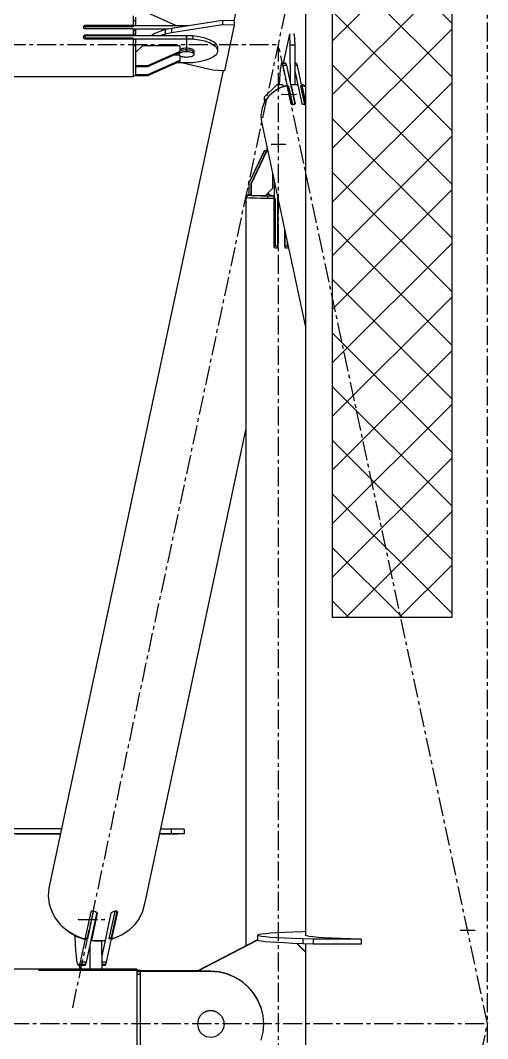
# Model space of a CAD drawing. Header units: millimetres. Extents: x 5143 to 30813, y 232 to 21408.
# Drawn here: x 12174.5 to 12370, y 9994 to 10420.3 of the extents above; entities that cross this region are included whole.
import ezdxf

# ---------------------------------------------------------------- set-up
doc = ezdxf.new("R2010")
doc.units = ezdxf.units.MM
doc.header["$LTSCALE"] = 0.25
for name, pattern in [('CENTER', [50.8, 31.75, -6.35, 6.35, -6.35]), ('HIDDEN', [9.525, 6.35, -3.175]), ('XKITLINE00', [0]), ('XKITLINE02', [4, 2, -2])]:
    doc.linetypes.add(name, pattern=pattern)

msp = doc.modelspace()

# ---------------------------------------------------------------- hatches: boundary and pattern name
h = msp.add_hatch()
h.set_pattern_fill('ANSI37', color=1, scale=5, style=0)
h.set_pattern_definition([(45, (-69476.393, -4107.69), (-11.2253202, 11.2253202), []), (135, (-69476.393, -4107.69), (-11.2253202, -11.2253202), [])])
h.paths.add_polyline_path([(12355, 11470.27), (12305, 11470.27), (12305, 10170.27), (12355, 10170.27)])

# ---------------------------------------------------------------- linework, layer by layer
at = {"color": 3, "linetype": 'HIDDEN'}
for p, q in [((12305, 11470.27), (12305, 10170.27)), ((12355, 11470.27), (12355, 10170.27)), ((12355, 10170.27), (12305, 10170.27))]:
    msp.add_line(p, q, dxfattribs=at)
at = {"color": 1}
for p, q in [((12305, 11470.27), (12305, 10170.27)), ((12355, 11470.27), (12355, 10170.27)), ((12355, 10170.27), (12305, 10170.27))]:
    msp.add_line(p, q, dxfattribs=at)
at = {"color": 3, "linetype": 'XKITLINE02'}
for p, q in [((12305, 11470.27), (12305, 10170.27)), ((12355, 11470.27), (12355, 10170.27)), ((12355, 10170.27), (12305, 10170.27))]:
    msp.add_line(p, q, dxfattribs=at)
at = {"color": 8, "linetype": 'CENTER'}
for p, q in [((12196.41, 10006.9), (12370, 10820.27)), ((12370, 8951.04), (12370, 10620.27)), ((12243.98, 10413.05), (12243.98, 10407.5)), ((11927.5, 10410.27), (12282.5, 10410.27)), ((12282.5, 9590.27), (12282.5, 10410.27)), ((12370, 10000.27), (12282.5, 10410.27)), ((12283.97, 10389.35), (12289.95, 10389.36)), ((12285.48, 10368.38), (12279.51, 10368.36)), ((12198.82, 10043.85), (12209.78, 10043.88)), ((12364.65, 10039.34), (12358.67, 10039.33)), ((11840, 10000.27), (12370, 10000.27)), ((12254.2, 10000.41), (12254.2, 10000.14)), ((12282.5, 9590.27), (12370, 10000.27))]:
    msp.add_line(p, q, dxfattribs=at)
at = {"color": 8, "linetype": 'XKITLINE00'}
for p, q in [((12293.8, 10620.27), (12293.8, 10037.15)), ((12293.8, 10560.35), (12263.87, 10420.13)), ((12221.68, 10422.21), (12221.68, 10418.05)), ((12222.68, 10420.08), (12221.68, 10420.08)), ((12222.68, 10421.69), (12222.68, 10418.06)), ((12239.86, 10418.05), (12227.68, 10423.47)), ((12259.06, 10420.28), (12237.81, 10416.96)), ((12259.06, 10420.28), (12259.06, 10418.43)), ((12264.05, 10420.12), (12259.06, 10420.28)), ((12264.05, 10420.12), (12264.05, 10418.64)), ((12200.88, 10417.7), (12200.83, 10417.47)), ((12200.83, 10417.47), (12200.88, 10417.24)), ((12200.88, 10417.47), (12200.85, 10417.35)), ((12201, 10417.91), (12200.88, 10417.7)), ((12201, 10417.68), (12200.88, 10417.47)), ((12200.88, 10417.24), (12201, 10417.03)), ((12201.16, 10418.06), (12201, 10417.91)), ((12201.15, 10417.81), (12201, 10417.68)), ((12201.18, 10416.86), (12201, 10417.03)), ((12201.18, 10417.84), (12201.15, 10417.81)), ((12201.42, 10418.16), (12201.18, 10418.07)), ((12201.42, 10417.94), (12201.18, 10417.84)), ((12201.42, 10416.75), (12201.18, 10416.86)), ((12201.68, 10418.21), (12201.42, 10418.16)), ((12201.68, 10417.97), (12201.42, 10417.94)), ((12201.68, 10416.72), (12201.42, 10416.75)), ((12201.68, 10418.21), (12201.68, 10417.97)), ((12221.68, 10418.21), (12201.68, 10418.21)), ((12221.68, 10417.97), (12201.68, 10417.97)), ((12221.68, 10417.95), (12201.68, 10417.95)), ((12201.68, 10417.95), (12201.68, 10416.72)), ((12221.68, 10417.63), (12201.68, 10417.63)), ((12221.68, 10416.72), (12201.68, 10416.72)), ((12221.68, 10418.05), (12221.68, 10417.63)), ((12243.98, 10418.05), (12221.68, 10418.05)), ((12221.68, 10416.72), (12221.68, 10414.13)), ((12236.32, 10416.66), (12221.68, 10416.66)), ((12222.68, 10416.6), (12221.68, 10416.6)), ((12222.68, 10415.97), (12221.68, 10415.97)), ((12222.68, 10416.6), (12222.68, 10415.33)), ((12222.68, 10415.33), (12222.68, 10413.89)), ((12232.82, 10415.73), (12230.84, 10414.88)), ((12235.16, 10416.43), (12232.82, 10415.73)), ((12237.81, 10416.96), (12235.16, 10416.43)), ((12235.16, 10416.43), (12235.16, 10414.58)), ((12259.06, 10418.43), (12237.81, 10415.11)), ((12237.81, 10416.96), (12237.81, 10415.11)), ((12243.98, 10418.05), (12243.98, 10417.92)), ((12244.63, 10418.02), (12243.98, 10418.05)), ((12264.05, 10418.27), (12259.06, 10418.43)), ((12264.05, 10418.27), (12259.99, 10399.25)), ((12264.05, 10418.54), (12264.05, 10418.27)), ((12200.88, 10413.56), (12200.83, 10413.31)), ((12200.83, 10413.31), (12200.88, 10413.05)), ((12200.88, 10413.33), (12200.85, 10413.19)), ((12201, 10413.79), (12200.88, 10413.56)), ((12201, 10413.56), (12200.88, 10413.33)), ((12200.88, 10413.05), (12201, 10412.82)), ((12201.18, 10413.97), (12201, 10413.79)), ((12201.18, 10413.74), (12201, 10413.56)), ((12201.18, 10412.64), (12201, 10412.82)), ((12201.42, 10414.09), (12201.18, 10413.97)), ((12201.42, 10413.86), (12201.18, 10413.74)), ((12201.42, 10412.55), (12201.18, 10412.64)), ((12201.68, 10414.13), (12201.42, 10414.09)), ((12201.42, 10414.09), (12201.42, 10413.86)), ((12201.68, 10413.9), (12201.42, 10413.86)), ((12201.68, 10412.48), (12201.42, 10412.55)), ((12201.68, 10414.13), (12201.68, 10413.9)), ((12221.68, 10414.13), (12201.68, 10414.13)), ((12201.68, 10413.9), (12201.68, 10413.89)), ((12221.68, 10413.9), (12201.68, 10413.9)), ((12201.68, 10413.89), (12201.68, 10412.48)), ((12243.98, 10413.89), (12201.68, 10413.89)), ((12221.68, 10412.92), (12201.68, 10412.92)), ((12221.68, 10412.48), (12201.68, 10412.48)), ((12222.68, 10414.68), (12221.68, 10414.68)), ((12221.68, 10414.13), (12221.68, 10413.9)), ((12221.68, 10414.01), (12221.68, 10413.89)), ((12222.68, 10414.01), (12221.68, 10414.01)), ((12221.68, 10412.92), (12221.68, 10412.48)), ((12243.98, 10412.5), (12221.68, 10412.5)), ((12221.68, 10412.48), (12221.68, 10396.65)), ((12222.68, 10412.32), (12221.68, 10412.32)), ((12222.68, 10412.32), (12222.68, 10406.93)), ((12230.84, 10414.88), (12229.31, 10413.9)), ((12235.16, 10414.58), (12232.84, 10413.89)), ((12237.81, 10415.11), (12235.16, 10414.58)), ((12243.98, 10413.89), (12243.98, 10412.5)), ((12246.71, 10413.78), (12243.98, 10413.89)), ((12246.71, 10412.39), (12243.98, 10412.5)), ((12246.71, 10413.78), (12246.71, 10412.39)), ((12249.31, 10413.46), (12246.71, 10413.78)), ((12249.31, 10412.07), (12246.71, 10412.39)), ((12251.68, 10412.93), (12249.31, 10413.46)), ((12251.68, 10411.55), (12249.31, 10412.07)), ((12253.72, 10412.23), (12251.68, 10412.93)), ((12253.72, 10410.85), (12251.68, 10411.55)), ((12255.33, 10411.39), (12253.72, 10412.23)), ((12256.44, 10410.43), (12255.33, 10411.39)), ((12287.13, 10414.61), (12284.54, 10402.45)), ((12287.46, 10414.61), (12287.13, 10414.61)), ((12287.13, 10414.61), (12287.31, 10409.99)), ((12289.12, 10414.61), (12288.76, 10414.61)), ((12289.12, 10414.61), (12289.3, 10409.99)), ((12222.68, 10409.61), (12221.68, 10409.61)), ((12225.68, 10409.6), (12222.68, 10406.83)), ((12222.68, 10406.93), (12222.68, 10401.3)), ((12241.18, 10409.6), (12225.68, 10409.6)), ((12241.18, 10407.29), (12227.68, 10401.28)), ((12241.18, 10406.91), (12227.68, 10400.9)), ((12240.89, 10406.78), (12240.88, 10406.76)), ((12240.89, 10406.78), (12240.88, 10406.76)), ((12240.88, 10406.77), (12240.88, 10406.76)), ((12240.88, 10406.76), (12240.88, 10406.02)), ((12241.3, 10406.61), (12241.07, 10406.43)), ((12241.18, 10409.6), (12241.18, 10406.91)), ((12241.3, 10408.09), (12241.18, 10408)), ((12241.3, 10407.35), (12241.18, 10407.26)), ((12241.3, 10407.35), (12241.18, 10407.26)), ((12241.61, 10408.26), (12241.3, 10408.09)), ((12241.61, 10407.52), (12241.3, 10407.35)), ((12241.61, 10407.52), (12241.3, 10407.35)), ((12241.61, 10406.78), (12241.3, 10406.61)), ((12241.99, 10408.41), (12241.61, 10408.26)), ((12241.99, 10407.67), (12241.61, 10407.52)), ((12241.99, 10407.67), (12241.61, 10407.52)), ((12241.99, 10406.93), (12241.61, 10406.78)), ((12242.43, 10408.53), (12241.99, 10408.41)), ((12242.43, 10407.79), (12241.99, 10407.67)), ((12242.43, 10407.79), (12241.99, 10407.67)), ((12242.43, 10407.05), (12241.99, 10406.93)), ((12242.92, 10408.61), (12242.43, 10408.53)), ((12242.92, 10407.87), (12242.43, 10407.79)), ((12242.92, 10407.87), (12242.43, 10407.79)), ((12242.92, 10407.13), (12242.43, 10407.05)), ((12243.45, 10408.67), (12242.92, 10408.61)), ((12243.45, 10407.93), (12242.92, 10407.87)), ((12243.45, 10407.93), (12242.92, 10407.87)), ((12243.45, 10407.19), (12242.92, 10407.13)), ((12243.98, 10408.68), (12243.45, 10408.67)), ((12243.98, 10407.95), (12243.45, 10407.93)), ((12243.98, 10407.95), (12243.45, 10407.93)), ((12243.98, 10407.21), (12243.45, 10407.19)), ((12243.98, 10408.68), (12243.98, 10407.95)), ((12244.52, 10408.67), (12243.98, 10408.68)), ((12244.52, 10407.93), (12243.98, 10407.95)), ((12244.52, 10407.93), (12243.98, 10407.95)), ((12243.98, 10407.95), (12243.98, 10407.21)), ((12244.52, 10407.19), (12243.98, 10407.21)), ((12245.04, 10408.61), (12244.52, 10408.67)), ((12245.04, 10407.87), (12244.52, 10407.93)), ((12245.04, 10407.87), (12244.52, 10407.93)), ((12245.04, 10407.13), (12244.52, 10407.19)), ((12245.53, 10408.53), (12245.04, 10408.61)), ((12245.53, 10407.79), (12245.04, 10407.87)), ((12245.53, 10407.79), (12245.04, 10407.87)), ((12245.53, 10407.05), (12245.04, 10407.13)), ((12245.98, 10408.41), (12245.53, 10408.53)), ((12245.98, 10407.67), (12245.53, 10407.79)), ((12245.98, 10407.67), (12245.53, 10407.79)), ((12245.98, 10406.93), (12245.53, 10407.05)), ((12246.36, 10408.26), (12245.98, 10408.41)), ((12246.36, 10407.52), (12245.98, 10407.67)), ((12246.36, 10407.52), (12245.98, 10407.67)), ((12246.36, 10406.78), (12245.98, 10406.93)), ((12246.67, 10408.09), (12246.36, 10408.26)), ((12246.67, 10407.35), (12246.36, 10407.52)), ((12246.67, 10407.35), (12246.36, 10407.52)), ((12246.67, 10406.61), (12246.36, 10406.78)), ((12246.9, 10407.91), (12246.67, 10408.09)), ((12246.9, 10407.17), (12246.67, 10407.35)), ((12246.9, 10407.17), (12246.67, 10407.35)), ((12246.9, 10406.43), (12246.67, 10406.61)), ((12246.9, 10407.91), (12247.04, 10407.71)), ((12246.9, 10407.17), (12247.04, 10406.97)), ((12246.9, 10407.17), (12247.04, 10406.97)), ((12247.04, 10407.71), (12247.08, 10407.5)), ((12247.04, 10406.97), (12247.08, 10406.76)), ((12247.04, 10406.97), (12247.08, 10406.76)), ((12247.08, 10407.5), (12247.08, 10406.76)), ((12247.08, 10406.76), (12247.08, 10406.02)), ((12255.33, 10410), (12253.72, 10410.85)), ((12256.44, 10409.05), (12255.33, 10410)), ((12256.44, 10410.43), (12257.01, 10409.41)), ((12256.44, 10409.05), (12257.01, 10408.02)), ((12257.01, 10406.98), (12256.44, 10405.96)), ((12257.01, 10409.41), (12257.01, 10406.98)), ((12289.3, 10409.99), (12287.31, 10409.99)), ((12287.31, 10409.99), (12287.38, 10394.42)), ((12289.3, 10409.99), (12289.38, 10393.34)), ((12241.18, 10403.47), (12227.68, 10397.47)), ((12241.18, 10403.09), (12227.68, 10397.08)), ((12240.95, 10405.78), (12238.66, 10405.78)), ((12243.98, 10402.5), (12239.86, 10402.5)), ((12240.93, 10406.23), (12240.88, 10406.02)), ((12240.88, 10406.02), (12240.93, 10405.82)), ((12241.07, 10406.43), (12240.93, 10406.23)), ((12240.93, 10405.82), (12241.07, 10405.62)), ((12241.3, 10405.43), (12241.07, 10405.62)), ((12241.18, 10405.53), (12241.18, 10403.09)), ((12241.61, 10405.26), (12241.3, 10405.43)), ((12241.99, 10405.12), (12241.61, 10405.26)), ((12255.01, 10399.41), (12241.97, 10402.5)), ((12242.43, 10405), (12241.99, 10405.12)), ((12242.92, 10404.91), (12242.43, 10405)), ((12243.45, 10404.86), (12242.92, 10404.91)), ((12243.98, 10404.84), (12243.45, 10404.86)), ((12244.52, 10404.86), (12243.98, 10404.84)), ((12246.71, 10402.61), (12243.98, 10402.5)), ((12245.04, 10404.91), (12244.52, 10404.86)), ((12245.53, 10405), (12245.04, 10404.91)), ((12245.98, 10405.12), (12245.53, 10405)), ((12246.36, 10405.26), (12245.98, 10405.12)), ((12246.67, 10405.43), (12246.36, 10405.26)), ((12246.9, 10405.62), (12246.67, 10405.43)), ((12249.31, 10402.93), (12246.71, 10402.61)), ((12246.9, 10406.43), (12247.04, 10406.23)), ((12247.04, 10405.82), (12246.9, 10405.62)), ((12247.04, 10406.23), (12247.08, 10406.02)), ((12247.08, 10406.02), (12247.04, 10405.82)), ((12251.68, 10403.46), (12249.31, 10402.93)), ((12253.72, 10404.16), (12251.68, 10403.46)), ((12255.33, 10405), (12253.72, 10404.16)), ((12256.44, 10405.96), (12255.33, 10405)), ((12283.92, 10402.44), (12283.68, 10402.1)), ((12285.41, 10402.45), (12283.92, 10402.44)), ((12284.16, 10402.22), (12283.92, 10402.44)), ((12285.65, 10402.22), (12285.41, 10402.45)), ((12289.89, 10402.46), (12289.34, 10402.46)), ((12290.13, 10402.23), (12289.89, 10402.46)), ((12259.42, 10399.27), (12186.36, 10056.94)), ((12222.68, 10401.3), (12222.68, 10401.28)), ((12222.68, 10401.28), (12222.68, 10401.26)), ((12227.68, 10401.28), (12222.68, 10401.28)), ((12222.68, 10401.26), (12222.68, 10397.07)), ((12227.68, 10400.9), (12222.68, 10400.9)), ((12227.68, 10401.28), (12227.68, 10400.9)), ((12259.99, 10399.25), (12255.01, 10399.41)), ((12283.25, 10399.77), (12283.07, 10397.9)), ((12283.45, 10401.19), (12283.25, 10399.77)), ((12283.68, 10402.1), (12283.45, 10401.19)), ((12285.65, 10402.22), (12284.16, 10402.22)), ((12284.16, 10402.22), (12284.39, 10401.43)), ((12284.39, 10401.43), (12286.23, 10392.81)), ((12285.89, 10401.43), (12284.39, 10401.43)), ((12285.65, 10402.22), (12285.89, 10401.43)), ((12285.89, 10401.43), (12289.35, 10385.22)), ((12290.13, 10402.23), (12289.34, 10402.23)), ((12290.37, 10401.44), (12289.34, 10401.44)), ((12289.35, 10399.2), (12290.64, 10393.18)), ((12290.13, 10402.23), (12290.37, 10401.44)), ((12290.37, 10401.44), (12292.21, 10392.82)), ((12221.68, 10396.65), (12168.99, 10396.65)), ((12222.68, 10397.07), (12221.68, 10397.07)), ((12227.68, 10397.47), (12222.68, 10397.47)), ((12227.68, 10397.08), (12222.68, 10397.08)), ((12227.68, 10397.47), (12227.68, 10397.08)), ((12282.91, 10394.78), (12282.6, 10393.33)), ((12282.94, 10395.65), (12282.86, 10393.33)), ((12283.07, 10397.9), (12282.94, 10395.65)), ((12281.89, 10393.33), (12276.53, 10388.1)), ((12280.66, 10390.56), (12278.44, 10388.56)), ((12283.29, 10392.06), (12280.66, 10390.56)), ((12281.1, 10390.85), (12280.93, 10390.71)), ((12283.29, 10392.06), (12281.1, 10390.85)), ((12284.38, 10393.34), (12281.89, 10393.33)), ((12286.14, 10392.98), (12283.29, 10392.06)), ((12283.46, 10392.16), (12283.3, 10392.06)), ((12286.04, 10392.99), (12283.46, 10392.16)), ((12283.46, 10392.16), (12283.47, 10392.12)), ((12284.38, 10393.34), (12284.56, 10392.51)), ((12286.04, 10392.99), (12286.05, 10392.95)), ((12286.14, 10392.98), (12287.79, 10385.25)), ((12286.23, 10392.81), (12286.22, 10392.58)), ((12286.68, 10392.81), (12286.23, 10392.81)), ((12286.68, 10392.81), (12286.23, 10392.57)), ((12286.68, 10392.81), (12288.33, 10385.08)), ((12287.74, 10393.27), (12287.73, 10392.8)), ((12288.44, 10393.32), (12287.74, 10393.27)), ((12287.74, 10393.27), (12287.83, 10392.88)), ((12287.83, 10392.88), (12287.81, 10392.41)), ((12287.84, 10393.17), (12287.82, 10392.62)), ((12287.82, 10392.62), (12289.39, 10385.26)), ((12289.24, 10393.32), (12287.84, 10393.17)), ((12287.84, 10393.17), (12289.49, 10385.44)), ((12289.14, 10393.34), (12288.44, 10393.32)), ((12288.44, 10393.32), (12288.46, 10393.24)), ((12289.84, 10393.33), (12289.14, 10393.34)), ((12290.63, 10393.18), (12289.24, 10393.32)), ((12289.84, 10393.33), (12289.85, 10393.26)), ((12290.53, 10393.28), (12289.84, 10393.33)), ((12290.53, 10393.28), (12290.55, 10393.19)), ((12290.63, 10393.18), (12292.28, 10385.45)), ((12291.76, 10392.82), (12293.41, 10385.09)), ((12292.21, 10392.82), (12291.76, 10392.82)), ((12292.2, 10392.58), (12291.76, 10392.82)), ((12292.85, 10393.36), (12292.09, 10393.36)), ((12292.21, 10392.82), (12292.2, 10392.58)), ((12292.2, 10392.58), (12293.8, 10385.1)), ((12292.22, 10393.01), (12292.21, 10392.82)), ((12292.22, 10393.01), (12292.3, 10392.62)), ((12292.31, 10392.98), (12292.22, 10393.01)), ((12292.31, 10392.99), (12292.29, 10392.41)), ((12292.3, 10392.62), (12292.29, 10392.18)), ((12292.29, 10392.41), (12293.8, 10385.37)), ((12292.31, 10392.99), (12293.8, 10386.05)), ((12293.8, 10392.51), (12292.31, 10392.99)), ((12293.8, 10392.71), (12292.85, 10393.36)), ((12276.74, 10386.17), (12275.64, 10383.5)), ((12276.53, 10388.1), (12276.5, 10387.18)), ((12276.5, 10387.18), (12276.72, 10386.12)), ((12276.53, 10388.1), (12276.89, 10386.38)), ((12278.44, 10388.56), (12276.74, 10386.17)), ((12279.06, 10389.14), (12278.99, 10389.05)), ((12279.49, 10389.5), (12279.06, 10389.14)), ((12289.47, 10385.34), (12289.37, 10385.23)), ((12289.49, 10385.44), (12289.47, 10385.34)), ((12292.28, 10385.45), (12292.34, 10385.34)), ((12292.48, 10385.24), (12292.34, 10385.34)), ((12275.64, 10383.5), (12275.2, 10380.7)), ((12287.87, 10385.17), (12287.79, 10385.25)), ((12287.99, 10385.09), (12287.87, 10385.17)), ((12288.2, 10385.03), (12287.99, 10385.09)), ((12288.44, 10385.01), (12288.2, 10385.03)), ((12288.33, 10385.08), (12288.24, 10385.03)), ((12289.01, 10385.08), (12288.33, 10385.08)), ((12288.71, 10385.02), (12288.44, 10385.01)), ((12288.97, 10385.07), (12288.71, 10385.02)), ((12289.19, 10385.14), (12288.97, 10385.07)), ((12289.37, 10385.23), (12289.19, 10385.14)), ((12292.68, 10385.15), (12292.48, 10385.24)), ((12292.93, 10385.08), (12292.68, 10385.15)), ((12293.41, 10385.09), (12292.89, 10385.09)), ((12293.19, 10385.04), (12292.93, 10385.08)), ((12293.45, 10385.02), (12293.19, 10385.04)), ((12293.52, 10385.03), (12293.41, 10385.09)), ((12293.67, 10385.05), (12293.45, 10385.02)), ((12293.8, 10385.09), (12293.67, 10385.05)), ((12275.2, 10380.7), (12275.45, 10377.9)), ((12275.45, 10377.9), (12293.8, 10291.93)), ((12276.53, 10365.7), (12270.06, 10352.19)), ((12276.62, 10365.68), (12270.14, 10352.17)), ((12277.42, 10365.44), (12270.94, 10351.93)), ((12277.5, 10365.41), (12271.03, 10351.9)), ((12277.78, 10365.71), (12276.53, 10365.7)), ((12276.62, 10365.68), (12276.53, 10365.7)), ((12277.78, 10365.68), (12276.62, 10365.68)), ((12277.5, 10365.41), (12277.42, 10365.44)), ((12278.11, 10365.44), (12277.42, 10365.44)), ((12278.11, 10365.41), (12277.5, 10365.41)), ((12277.65, 10367.57), (12277.66, 10367.38)), ((12277.66, 10367.38), (12277.68, 10366.88)), ((12277.68, 10366.88), (12277.7, 10366.43)), ((12277.7, 10366.43), (12277.74, 10366.04)), ((12277.74, 10366.04), (12277.78, 10365.72)), ((12277.78, 10365.72), (12277.82, 10365.48)), ((12277.82, 10365.48), (12277.83, 10365.44)), ((12278.05, 10365.63), (12278.01, 10365.44)), ((12279.99, 10356.6), (12279.99, 10349.92)), ((12270.14, 10352.17), (12270.06, 10352.19)), ((12270.06, 10352.19), (12270.06, 10347.19)), ((12270.14, 10352.17), (12270.14, 10347.17)), ((12271.03, 10351.9), (12270.94, 10351.93)), ((12270.94, 10351.93), (12270.94, 10346.93)), ((12271.03, 10351.9), (12271.03, 10346.9)), ((12280.67, 10353.44), (12280.67, 10345.73)), ((12269.56, 10347.15), (12269.25, 10347.08)), ((12269.25, 10347.08), (12269.25, 10346.08)), ((12269.49, 10347.01), (12269.25, 10347.08)), ((12270.27, 10346.94), (12269.49, 10347.01)), ((12270.06, 10347.19), (12269.56, 10347.15)), ((12270.14, 10347.17), (12270.06, 10347.19)), ((12270.94, 10347.17), (12270.14, 10347.17)), ((12271.02, 10346.91), (12270.27, 10346.94)), ((12271.03, 10346.9), (12270.94, 10346.93)), ((12279.99, 10349.92), (12277.01, 10346.92)), ((12278.27, 10347.41), (12277.49, 10347.4)), ((12280.55, 10346.73), (12278.27, 10347.41)), ((12278.35, 10348.27), (12278.35, 10347.39)), ((12268.97, 10346.13), (12268.9, 10346.05)), ((12268.9, 10346.05), (12268.9, 10032.77)), ((12269.51, 10345.97), (12268.9, 10346.05)), ((12269.25, 10346.16), (12268.97, 10346.13)), ((12269.49, 10346.01), (12269.25, 10346.08)), ((12270.27, 10345.94), (12269.49, 10346.01)), ((12270.77, 10345.89), (12269.51, 10345.97)), ((12271.57, 10345.88), (12270.27, 10345.94)), ((12272.62, 10345.83), (12270.77, 10345.89)), ((12277.01, 10346.92), (12271.03, 10346.9)), ((12271.57, 10346.88), (12271.05, 10346.9)), ((12273.33, 10346.82), (12271.57, 10346.88)), ((12273.33, 10345.82), (12271.57, 10345.88)), ((12274.96, 10345.78), (12272.62, 10345.83)), ((12275.48, 10346.78), (12273.33, 10346.82)), ((12275.48, 10345.78), (12273.33, 10345.82)), ((12277.68, 10345.74), (12274.96, 10345.78)), ((12275.48, 10345.79), (12275.29, 10345.79)), ((12277.92, 10346.75), (12275.48, 10346.78)), ((12277.92, 10345.75), (12275.48, 10345.78)), ((12280.58, 10345.72), (12277.68, 10345.74)), ((12277.92, 10345.75), (12277.9, 10345.75)), ((12277.92, 10346.75), (12277.92, 10345.75)), ((12280.55, 10346.73), (12277.92, 10346.75)), ((12280.55, 10345.73), (12277.92, 10345.75)), ((12280.55, 10346.73), (12280.55, 10345.73)), ((12280.58, 10345.72), (12280.58, 10325.73)), ((12280.67, 10345.73), (12280.64, 10345.73)), ((12280.64, 10345.73), (12280.64, 10325.74)), ((12281.12, 10345.73), (12280.67, 10345.73)), ((12281.12, 10345.73), (12281.12, 10325.73)), ((12282.16, 10346.44), (12282.16, 10325.74)), ((12282.27, 10345.73), (12282.16, 10345.76)), ((12282.24, 10345.73), (12282.24, 10325.74)), ((12282.29, 10345.72), (12282.24, 10345.73)), ((12282.27, 10345.73), (12282.24, 10345.73)), ((12282.27, 10345.95), (12282.27, 10345.73)), ((12282.29, 10345.72), (12282.29, 10325.73)), ((12282.32, 10345.72), (12282.29, 10345.72)), ((12285.08, 10332.75), (12285.08, 10325.73)), ((12285.15, 10332.44), (12285.15, 10325.74)), ((12280.64, 10325.74), (12280.58, 10325.76)), ((12280.58, 10325.73), (12280.65, 10325.46)), ((12281.12, 10325.73), (12280.64, 10325.74)), ((12282.16, 10325.74), (12281.12, 10325.73)), ((12282.24, 10325.74), (12282.2, 10325.48)), ((12282.29, 10325.73), (12282.24, 10325.74)), ((12282.29, 10325.73), (12282.25, 10325.46)), ((12285.15, 10325.74), (12285.08, 10325.76)), ((12285.08, 10325.73), (12285.12, 10325.47)), ((12286.19, 10325.75), (12285.15, 10325.74)), ((12286.19, 10327.55), (12286.19, 10325.75)), ((12286.58, 10325.75), (12286.19, 10325.75)), ((12280.65, 10325.46), (12280.75, 10325.23)), ((12280.94, 10325.04), (12280.75, 10325.23)), ((12281.18, 10324.92), (12280.94, 10325.04)), ((12281.39, 10324.89), (12281.15, 10324.93)), ((12281.44, 10324.88), (12281.18, 10324.92)), ((12281.65, 10324.93), (12281.39, 10324.89)), ((12281.7, 10324.92), (12281.44, 10324.88)), ((12281.89, 10325.05), (12281.65, 10324.93)), ((12281.94, 10325.04), (12281.7, 10324.92)), ((12282.08, 10325.24), (12281.89, 10325.05)), ((12282.13, 10325.23), (12281.94, 10325.04)), ((12282.2, 10325.48), (12282.08, 10325.24)), ((12282.25, 10325.46), (12282.13, 10325.23)), ((12282.25, 10325.46), (12282.2, 10325.48)), ((12285.12, 10325.47), (12285.24, 10325.23)), ((12285.24, 10325.23), (12285.43, 10325.05)), ((12285.66, 10324.93), (12285.43, 10325.05)), ((12285.87, 10324.9), (12285.64, 10324.94)), ((12285.92, 10324.89), (12285.66, 10324.93)), ((12286.13, 10324.95), (12285.87, 10324.9)), ((12286.18, 10324.93), (12285.92, 10324.89)), ((12286.36, 10325.07), (12286.13, 10324.95)), ((12286.41, 10325.05), (12286.18, 10324.93)), ((12286.51, 10325.22), (12286.36, 10325.07)), ((12286.6, 10325.24), (12286.41, 10325.05)), ((12286.55, 10325.26), (12286.51, 10325.22)), ((12286.64, 10325.45), (12286.55, 10325.26)), ((12286.66, 10325.38), (12286.6, 10325.24)), ((12268.9, 10249.44), (12226.42, 10050.42)), ((12175.35, 10081.79), (12169.24, 10081.78)), ((12175.35, 10079.79), (12169.24, 10079.78)), ((12179.03, 10079.65), (12172.76, 10079.64)), ((12181.62, 10081.79), (12175.35, 10081.79)), ((12181.62, 10079.79), (12175.35, 10079.79)), ((12185.41, 10079.66), (12179.03, 10079.65)), ((12188, 10081.8), (12181.62, 10081.79)), ((12188, 10079.8), (12181.62, 10079.79)), ((12191.21, 10079.66), (12185.41, 10079.66)), ((12191.67, 10081.8), (12188, 10081.8)), ((12191.24, 10079.8), (12188, 10079.8)), ((12235.09, 10079.6), (12232.65, 10079.61)), ((12237.67, 10079.75), (12232.69, 10079.76)), ((12237.67, 10081.75), (12233.11, 10081.76)), ((12235.09, 10079.75), (12235.09, 10079.6)), ((12240.45, 10079.59), (12235.09, 10079.6)), ((12243.04, 10081.73), (12237.67, 10081.75)), ((12237.67, 10081.75), (12237.67, 10079.75)), ((12243.04, 10079.73), (12237.67, 10079.75)), ((12240.45, 10079.74), (12240.45, 10079.59)), ((12243.04, 10079.73), (12240.45, 10079.59)), ((12243.04, 10081.73), (12243.04, 10079.73)), ((12186.36, 10056.94), (12186.17, 10053.68)), ((12186.17, 10053.68), (12186.6, 10050.42)), ((12186.6, 10050.42), (12187.62, 10047.26)), ((12226.42, 10050.42), (12225.63, 10047.26)), ((12187.62, 10047.26), (12189.22, 10044.29)), ((12189.22, 10044.29), (12191.34, 10041.61)), ((12203.95, 10047.1), (12201.51, 10035.69)), ((12206.45, 10046.84), (12202, 10026.01)), ((12205.01, 10047.23), (12202.57, 10035.82)), ((12204.06, 10047.22), (12203.95, 10047.1)), ((12204.25, 10047.3), (12204.06, 10047.22)), ((12206.49, 10046.8), (12204.19, 10036.02)), ((12206.66, 10046.55), (12204.22, 10035.14)), ((12204.53, 10047.34), (12204.25, 10047.3)), ((12204.86, 10047.34), (12204.53, 10047.34)), ((12205.01, 10047.23), (12204.8, 10047.34)), ((12205.22, 10047.29), (12204.86, 10047.34)), ((12205.44, 10047.23), (12205.01, 10047.23)), ((12205.59, 10047.19), (12205.22, 10047.29)), ((12205.94, 10047.07), (12205.59, 10047.19)), ((12206.07, 10047), (12205.94, 10047.07)), ((12206.24, 10046.95), (12206.07, 10047)), ((12206.47, 10046.83), (12206.24, 10046.95)), ((12206.61, 10046.69), (12206.47, 10046.83)), ((12206.61, 10046.69), (12206.66, 10046.55)), ((12212.44, 10046.56), (12210, 10035.14)), ((12214.04, 10047.25), (12211.6, 10035.84)), ((12212.54, 10046.7), (12212.44, 10046.56)), ((12214.89, 10047.33), (12212.54, 10036.36)), ((12212.74, 10046.84), (12212.54, 10046.7)), ((12214.92, 10047.33), (12212.63, 10036.62)), ((12215.1, 10047.13), (12212.67, 10035.72)), ((12213.01, 10046.96), (12212.74, 10046.84)), ((12213.09, 10046.98), (12213.01, 10046.96)), ((12213.34, 10047.09), (12213.09, 10046.98)), ((12213.69, 10047.22), (12213.34, 10047.09)), ((12214.05, 10047.31), (12213.69, 10047.22)), ((12214.04, 10047.25), (12213.82, 10047.25)), ((12214.17, 10047.33), (12214.04, 10047.25)), ((12214.39, 10047.36), (12214.05, 10047.31)), ((12214.69, 10047.37), (12214.39, 10047.36)), ((12214.91, 10047.33), (12214.69, 10047.37)), ((12215.06, 10047.25), (12214.91, 10047.33)), ((12215.06, 10047.25), (12215.1, 10047.13)), ((12224.24, 10044.29), (12222.32, 10041.61)), ((12225.63, 10047.26), (12224.24, 10044.29)), ((12190.13, 10043.14), (12190.39, 10042.74)), ((12190.39, 10042.74), (12190.79, 10042.3)), ((12193.91, 10039.3), (12191.34, 10041.61)), ((12191.86, 10041.15), (12192.61, 10040.32)), ((12193.81, 10039.39), (12192.61, 10040.32)), ((12222.32, 10041.61), (12219.91, 10039.3)), ((12196.87, 10037.42), (12193.91, 10039.3)), ((12195.24, 10038.28), (12194, 10039.24)), ((12198.19, 10036.66), (12195.24, 10038.28)), ((12200.11, 10036.04), (12196.87, 10037.42)), ((12197.23, 10037.19), (12197.25, 10036.51)), ((12197.25, 10036.51), (12197.4, 10033.52)), ((12198.23, 10036.84), (12198.19, 10036.66)), ((12201.38, 10035.53), (12198.19, 10036.66)), ((12201.61, 10035.82), (12199.51, 10026)), ((12201.51, 10035.69), (12200.11, 10036.04)), ((12201.41, 10035.72), (12201.38, 10035.53)), ((12201.6, 10036.09), (12201.61, 10035.82)), ((12202.57, 10035.82), (12201.61, 10035.82)), ((12202.57, 10035.82), (12201.64, 10036.3)), ((12204.18, 10036.22), (12204.21, 10035.56)), ((12204.19, 10036.02), (12204.22, 10035.14)), ((12212.56, 10035.84), (12210.47, 10026.03)), ((12212.54, 10036.36), (12211.6, 10035.84)), ((12212.56, 10035.84), (12211.6, 10035.84)), ((12212.65, 10036.13), (12212.53, 10035.56)), ((12213.57, 10035.94), (12212.53, 10035.56)), ((12212.54, 10036.36), (12212.56, 10035.84)), ((12212.63, 10036.75), (12212.65, 10036.13)), ((12212.63, 10036.62), (12212.67, 10035.72)), ((12213.95, 10036.04), (12212.67, 10035.72)), ((12217.09, 10037.42), (12213.95, 10036.04)), ((12215.63, 10036.71), (12214.59, 10036.32)), ((12216.16, 10037.01), (12215.63, 10036.71)), ((12215.65, 10036.79), (12215.63, 10036.71)), ((12219.91, 10039.3), (12217.09, 10037.42)), ((12274.31, 10037.55), (12273.76, 10037.36)), ((12273.76, 10037.36), (12273.76, 10035.16)), ((12274.31, 10036.97), (12273.76, 10037.16)), ((12275.4, 10037.74), (12274.31, 10037.55)), ((12275.4, 10036.77), (12274.31, 10036.97)), ((12277.03, 10037.93), (12275.4, 10037.74)), ((12277.03, 10036.58), (12275.4, 10036.77)), ((12279.18, 10038.11), (12277.03, 10037.93)), ((12279.18, 10036.4), (12277.03, 10036.58)), ((12281.83, 10038.29), (12279.18, 10038.11)), ((12281.83, 10036.22), (12279.18, 10036.4)), ((12284.98, 10038.46), (12281.83, 10038.29)), ((12284.98, 10036.05), (12281.83, 10036.22)), ((12288.59, 10038.62), (12284.98, 10038.46)), ((12288.59, 10035.89), (12284.98, 10036.05)), ((12292.65, 10038.78), (12288.59, 10038.62)), ((12292.65, 10035.74), (12288.59, 10035.89)), ((12293.8, 10038.81), (12292.65, 10038.78)), ((12297.11, 10035.6), (12292.65, 10035.74)), ((12292.65, 10035.74), (12292.65, 10033.74)), ((12293.8, 10037.37), (12293.76, 10037.36)), ((12293.76, 10037.36), (12293.76, 10037.16)), ((12294.31, 10036.97), (12293.76, 10037.16)), ((12295.4, 10036.77), (12294.31, 10036.97)), ((12297.03, 10036.58), (12295.4, 10036.77)), ((12299.18, 10036.4), (12297.03, 10036.58)), ((12301.83, 10036.22), (12299.18, 10036.4)), ((12304.98, 10036.05), (12301.83, 10036.22)), ((12308.59, 10035.89), (12304.98, 10036.05)), ((12312.65, 10035.74), (12308.59, 10035.89)), ((12317.11, 10035.6), (12312.65, 10035.74)), ((12197.4, 10033.52), (12197.59, 10030.85)), ((12203.56, 10033.29), (12203.59, 10023.11)), ((12204.06, 10035.65), (12204.09, 10034.99)), ((12204.21, 10035.56), (12204.09, 10034.99)), ((12205.53, 10034.84), (12204.09, 10034.99)), ((12207.07, 10034.91), (12204.22, 10035.14)), ((12205.57, 10035.03), (12205.53, 10034.84)), ((12206.98, 10034.8), (12205.53, 10034.84)), ((12208.43, 10034.85), (12206.98, 10034.8)), ((12210, 10035.14), (12207.07, 10034.91)), ((12208.46, 10035.02), (12208.43, 10034.85)), ((12209.86, 10035), (12208.43, 10034.85)), ((12208.53, 10034.86), (12208.57, 10023.11)), ((12209.93, 10035.14), (12208.55, 10028.7)), ((12209.89, 10035.14), (12209.86, 10035)), ((12212.53, 10035.67), (12212.53, 10035.56)), ((12273.76, 10035.3), (12248.55, 10022.19)), ((12273.76, 10035.18), (12248.81, 10022.2)), ((12274.31, 10034.97), (12273.76, 10035.16)), ((12275.4, 10034.77), (12274.31, 10034.97)), ((12277.03, 10034.59), (12275.4, 10034.77)), ((12279.18, 10034.4), (12277.03, 10034.59)), ((12281.83, 10034.22), (12279.18, 10034.4)), ((12284.98, 10034.05), (12281.83, 10034.22)), ((12288.59, 10033.89), (12284.98, 10034.05)), ((12292.65, 10033.74), (12288.59, 10033.89)), ((12293.8, 10030.2), (12290.16, 10033.83)), ((12293.8, 10030.32), (12290.29, 10033.83)), ((12297.11, 10033.6), (12292.65, 10033.74)), ((12293.8, 10033.7), (12293.8, 10030.26)), ((12317.11, 10035.6), (12297.11, 10035.6)), ((12297.11, 10035.6), (12297.11, 10033.6)), ((12317.11, 10033.6), (12297.11, 10033.6)), ((12317.11, 10035.6), (12317.11, 10033.6)), ((12197.59, 10030.85), (12197.81, 10028.57)), ((12197.81, 10028.57), (12198.07, 10026.76)), ((12293.8, 10030.26), (12293.8, 10030.2)), ((12293.8, 10030.2), (12293.8, 9970.23)), ((12223.2, 10023.11), (11986.8, 10023.11)), ((12198.07, 10026.76), (12198.34, 10025.46)), ((12198.34, 10025.46), (12198.64, 10024.73)), ((12198.94, 10024.57), (12198.64, 10024.73)), ((12199.23, 10025), (12198.94, 10024.57)), ((12201.43, 10024.58), (12198.94, 10024.57)), ((12199.2, 10024.57), (12199.2, 10023.11)), ((12199.51, 10026), (12199.23, 10025)), ((12201.72, 10025.01), (12199.23, 10025)), ((12202, 10026.01), (12199.51, 10026)), ((12201.72, 10025.01), (12201.43, 10024.58)), ((12202, 10026.01), (12201.72, 10025.01)), ((12210.47, 10026.03), (12208.56, 10026.03)), ((12210.19, 10025.03), (12208.56, 10025.02)), ((12209.89, 10024.6), (12208.56, 10024.59)), ((12210.19, 10025.03), (12209.89, 10024.6)), ((12210.47, 10026.03), (12210.19, 10025.03)), ((12223.2, 10023.11), (12223.2, 10021.5)), ((12182.19, 10022.76), (12182.11, 10022.72)), ((12182.11, 10022.72), (12182.11, 10022.68)), ((12182.19, 10022.65), (12182.11, 10022.68)), ((12182.36, 10022.79), (12182.19, 10022.76)), ((12182.36, 10022.57), (12182.19, 10022.65)), ((12182.6, 10022.81), (12182.36, 10022.79)), ((12182.6, 10022.51), (12182.36, 10022.57)), ((12182.89, 10022.83), (12182.6, 10022.81)), ((12182.89, 10022.47), (12182.6, 10022.51)), ((12182.89, 10022.83), (12182.89, 10022.47)), ((12183.2, 10022.83), (12182.89, 10022.83)), ((12183.2, 10022.46), (12182.89, 10022.47)), ((12183.2, 10022.83), (12183.2, 10022.46)), ((12223.2, 10022.83), (12183.2, 10022.83)), ((12223.2, 10022.46), (12183.2, 10022.46)), ((12224.7, 10022.55), (12223.2, 10022.55)), ((12224.7, 10022.41), (12223.2, 10022.41)), ((12254.2, 10022.19), (12223.2, 10022.19)), ((12254.2, 10022.13), (12223.2, 10022.13)), ((12224.7, 10022), (12223.2, 10022)), ((12223.2, 10021.5), (12223.2, 9978.58)), ((12224.7, 10020.88), (12223.2, 10020.88)), ((12224.7, 10022.61), (12224.7, 10022.19)), ((12248.96, 10022.4), (12224.7, 10022.4)), ((12248.84, 10022.34), (12224.7, 10022.34)), ((12224.7, 10022), (12224.7, 10019.23)), ((12224.7, 10019.23), (12224.7, 9978.28)), ((12254.2, 10022.19), (12254.2, 10022.13)), ((12257.64, 10021.92), (12254.2, 10022.19)), ((12257.64, 10021.86), (12254.2, 10022.13)), ((12257.64, 10021.92), (12257.64, 10021.86)), ((12260.99, 10021.11), (12257.64, 10021.92)), ((12260.99, 10021.05), (12257.64, 10021.86)), ((12264.18, 10019.79), (12260.99, 10021.11)), ((12264.18, 10019.73), (12260.99, 10021.05)), ((12267.13, 10017.99), (12264.18, 10019.79)), ((12267.13, 10017.93), (12264.18, 10019.73)), ((12269.75, 10015.75), (12267.13, 10017.99)), ((12269.75, 10015.69), (12267.13, 10017.93)), ((12269.75, 10015.75), (12271.99, 10013.12)), ((12269.75, 10015.69), (12271.99, 10013.06)), ((12271.99, 10013.12), (12273.8, 10010.18)), ((12271.99, 10013.06), (12273.8, 10010.12)), ((12273.8, 10010.18), (12275.12, 10006.99)), ((12273.8, 10010.12), (12275.12, 10006.93)), ((12275.12, 10006.99), (12275.92, 10003.64)), ((12275.12, 10006.93), (12275.92, 10003.58)), ((12248.87, 10001.82), (12248.6, 10000.09)), ((12249.66, 10003.43), (12248.87, 10001.87)), ((12249.66, 10003.4), (12248.87, 10001.84)), ((12249.66, 10003.4), (12248.87, 10001.84)), ((12249.66, 10003.38), (12248.87, 10001.82)), ((12250.9, 10004.67), (12249.66, 10003.43)), ((12250.9, 10004.64), (12249.66, 10003.4)), ((12250.9, 10004.64), (12249.66, 10003.4)), ((12250.9, 10004.62), (12249.66, 10003.38)), ((12252.46, 10005.46), (12250.9, 10004.67)), ((12252.46, 10005.44), (12250.9, 10004.64)), ((12252.46, 10005.44), (12250.9, 10004.64)), ((12252.46, 10005.41), (12250.9, 10004.62)), ((12254.2, 10005.74), (12252.46, 10005.46)), ((12254.2, 10005.71), (12252.46, 10005.44)), ((12254.2, 10005.71), (12252.46, 10005.44)), ((12254.2, 10005.69), (12252.46, 10005.41)), ((12254.2, 10005.74), (12254.2, 10005.71)), ((12255.93, 10005.46), (12254.2, 10005.74)), ((12255.93, 10005.44), (12254.2, 10005.71)), ((12255.93, 10005.44), (12254.2, 10005.71)), ((12254.2, 10005.71), (12254.2, 10005.69)), ((12255.93, 10005.41), (12254.2, 10005.69)), ((12257.49, 10004.67), (12255.93, 10005.46)), ((12257.49, 10004.64), (12255.93, 10005.44)), ((12257.49, 10004.64), (12255.93, 10005.44)), ((12257.49, 10004.62), (12255.93, 10005.41)), ((12258.73, 10003.43), (12257.49, 10004.67)), ((12258.73, 10003.4), (12257.49, 10004.64)), ((12258.73, 10003.4), (12257.49, 10004.64)), ((12258.73, 10003.38), (12257.49, 10004.62)), ((12258.73, 10003.43), (12259.52, 10001.87)), ((12258.73, 10003.4), (12259.52, 10001.84)), ((12258.73, 10003.4), (12259.52, 10001.84)), ((12258.73, 10003.38), (12259.52, 10001.82)), ((12259.52, 10001.82), (12259.8, 10000.09)), ((12275.92, 10003.58), (12276.2, 10000.14)), ((12248.6, 10000.09), (12248.87, 9998.36)), ((12248.87, 9998.36), (12249.66, 9996.8)), ((12259.52, 9998.36), (12258.73, 9996.8)), ((12259.8, 10000.09), (12259.52, 9998.36)), ((12276.2, 10000.14), (12275.92, 9996.7)), ((12250.9, 9995.56), (12249.66, 9996.8)), ((12252.46, 9994.77), (12250.9, 9995.56)), ((12254.2, 9994.49), (12252.46, 9994.77)), ((12255.93, 9994.77), (12254.2, 9994.49)), ((12257.49, 9995.56), (12255.93, 9994.77)), ((12258.73, 9996.8), (12257.49, 9995.56)), ((12275.92, 9996.7), (12275.12, 9993.34))]:
    msp.add_line(p, q, dxfattribs=at)
for centre in [(12243.98, 10413.05), (12243.98, 10407.5), (12282.5, 10410.27), (12282.5, 10410.27), (12282.5, 10410.27), (12283.97, 10389.35), (12289.95, 10389.36), (12279.51, 10368.36), (12285.48, 10368.38), (12198.82, 10043.85), (12209.78, 10043.88), (12358.67, 10039.33), (12364.65, 10039.34), (12254.2, 10000.41), (12254.2, 10000.14), (12370, 10000.27), (12370, 10000.27), (12370, 10000.27)]:
    msp.add_circle(centre, 0.05, dxfattribs=at)

doc.saveas('drawing.dxf')
